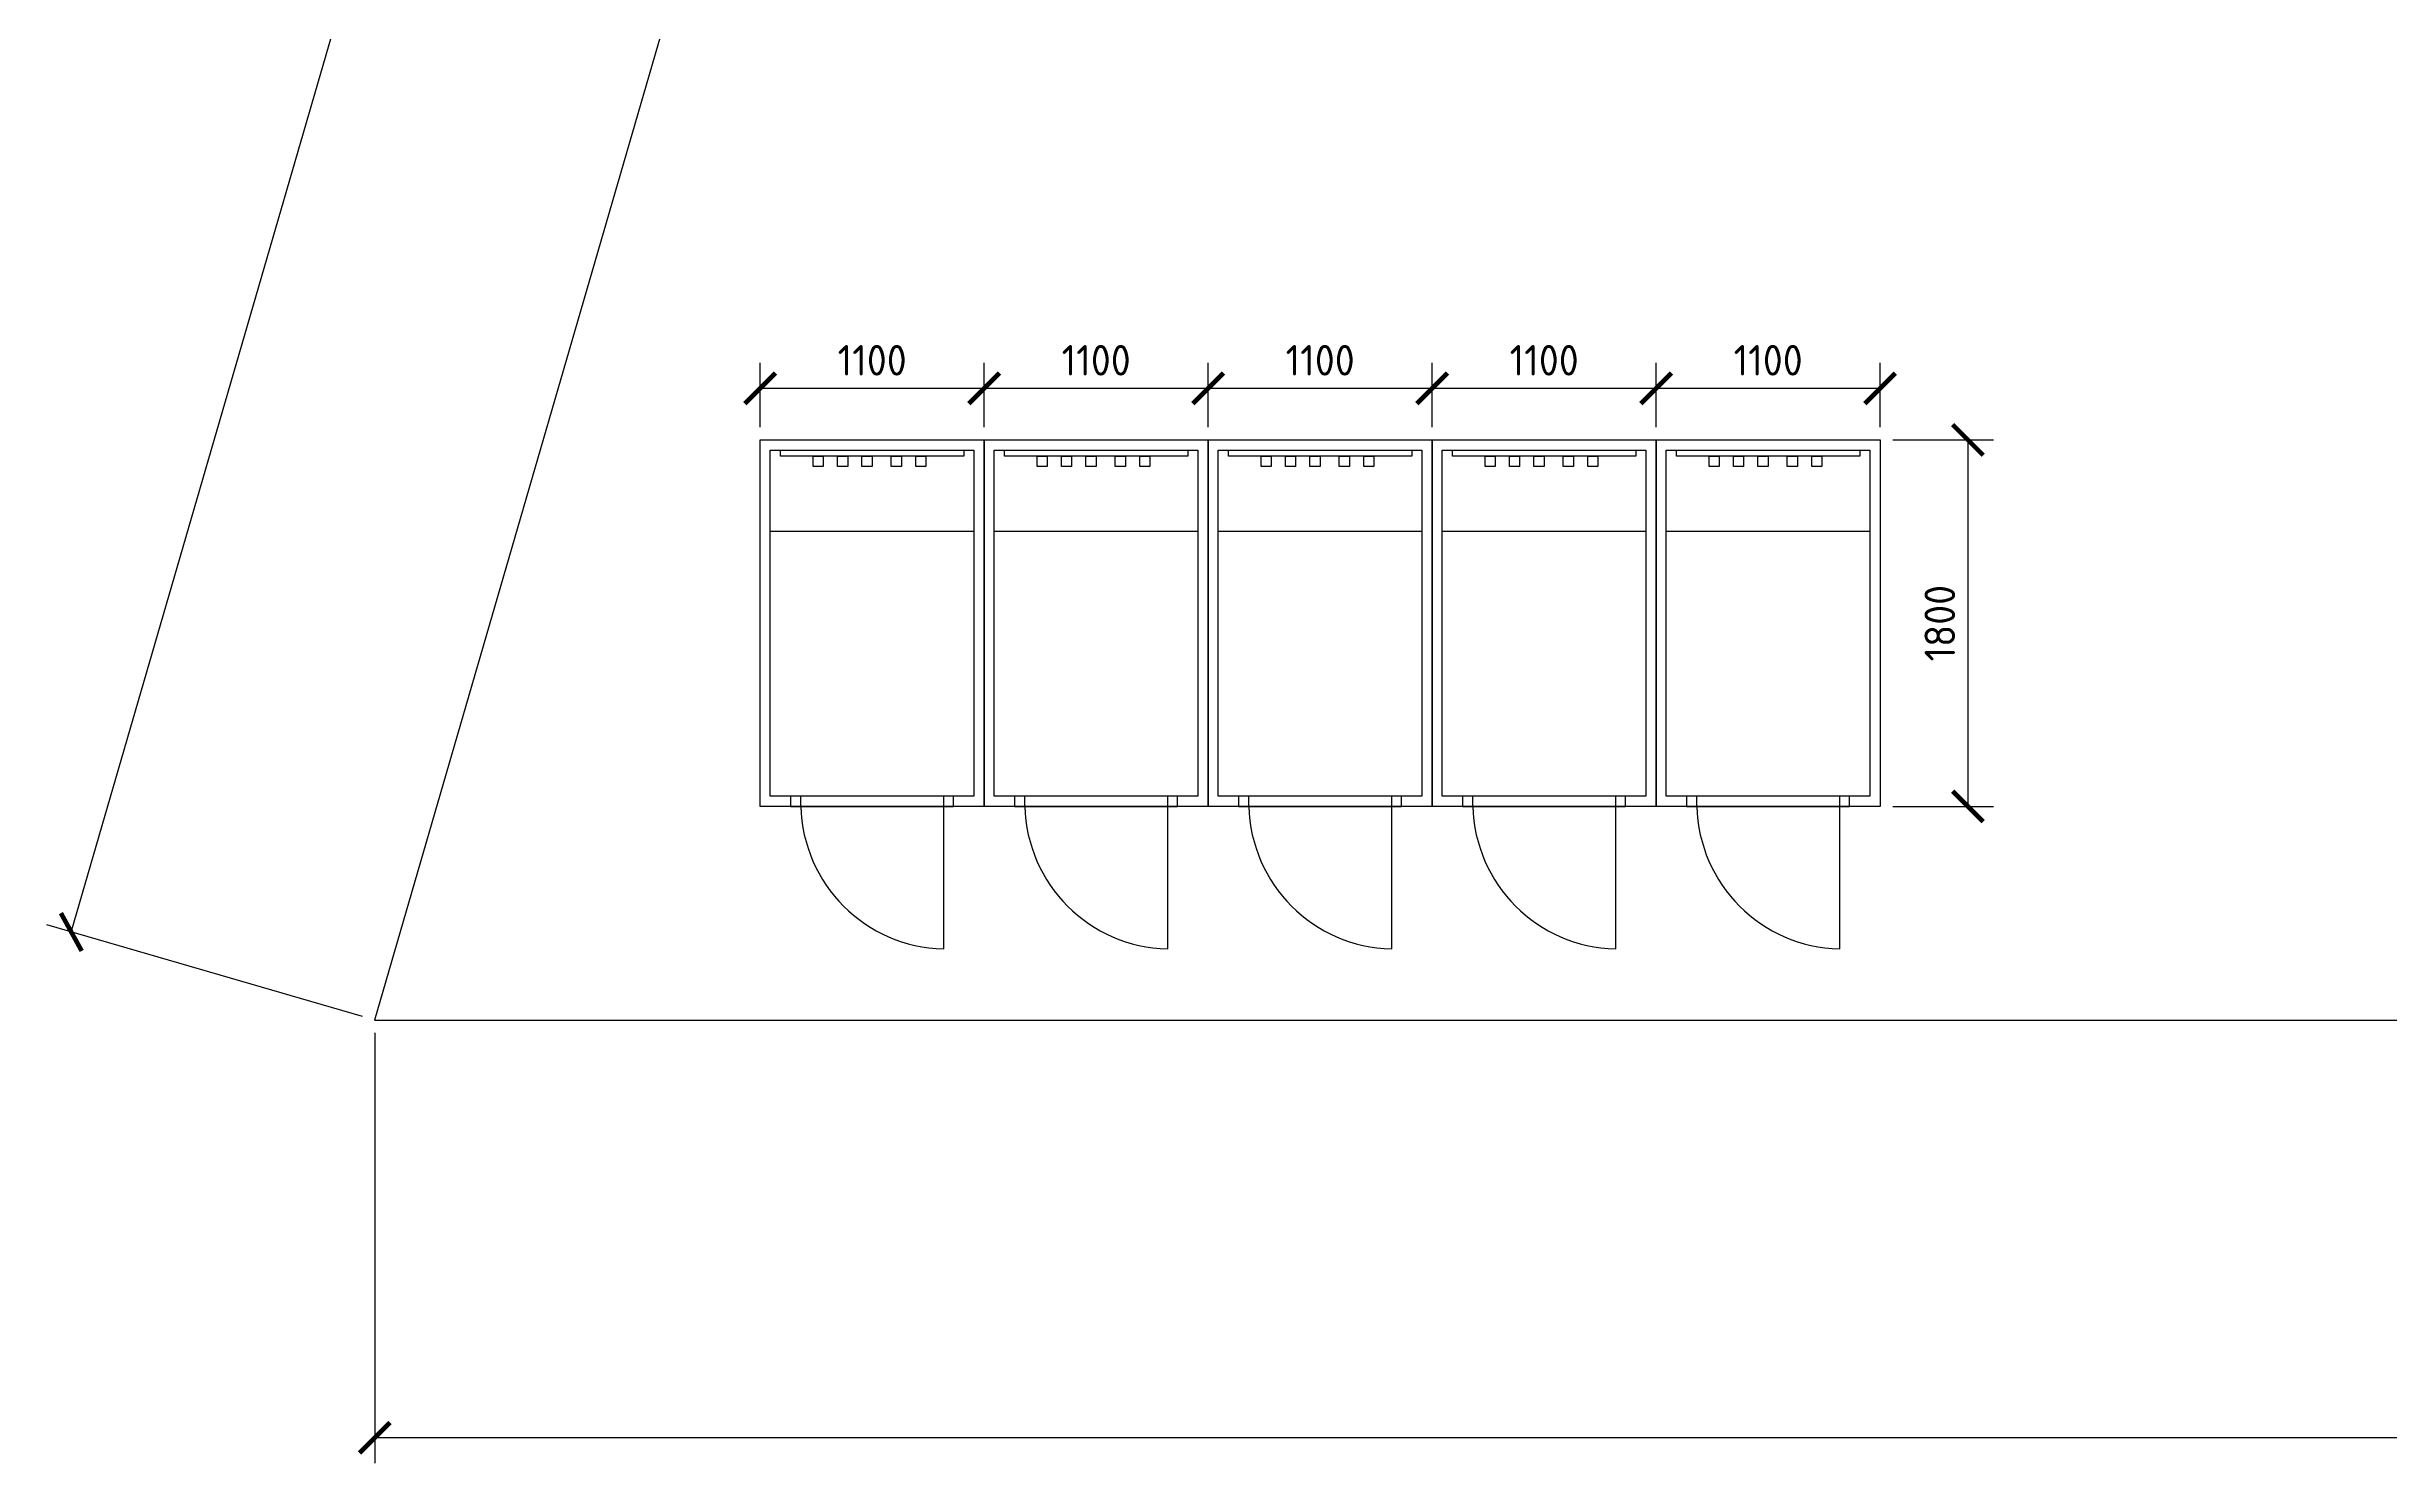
# Model space of a CAD drawing. Header units: millimetres. Extents: x -14813 to 141433, y -60308 to 84383.
# Drawn here: x 93868 to 105371, y -3644 to 3312 of the extents above; entities that cross this region are included whole.
import ezdxf

# ---------------------------------------------------------------- set-up
doc = ezdxf.new("R2010")
doc.units = ezdxf.units.MM
for name, color, linetype, lineweight in [('двери', 5, 'Continuous', 25), ('мебель', 44, 'Continuous', 25), ('размер', 1, 'Continuous', 25), ('стены', 7, 'Continuous', 25), ('территория', 74, 'Continuous', 25)]:
    doc.layers.add(name, color=color, linetype=linetype, lineweight=lineweight)
doc.styles.add('Аннотативный', font='')
doc.styles.get('Аннотативный').set_extended_font_data('GOST Common')
doc.dimstyles.new('Аннотативный', dxfattribs={"dimscale": 0, "dimtxt": 1.5, "dimasz": 1.5, "dimexe": 1.25, "dimexo": 0.625, "dimtad": 1, "dimdec": 0, "dimtxsty": 'Аннотативный', "dimblk": 'ARCHTICK', "dimcen": 2.5, "dimadec": 0, "dimazin": 0, "dimtfac": 1, "dimtdec": 0, "dimtmove": 0, "dimatfit": 3, "dimldrblk": 'CLOSEDBLANK', "dimfxl": 1, "dimarcsym": 0})

# ---------------------------------------------------------------- blocks, each defined once
blk = doc.blocks.new('_ArchTick')
at = {"color": 0, "linetype": 'ByBlock', "const_width": 0.15}
blk.add_lwpolyline([(-0.5, -0.5), (0.5, 0.5)], dxfattribs=at)
blk = doc.blocks.new('*D200')
at = {"layer": 'Defpoints', "color": 0, "transparency": 16777216}
for p in [(102871, 1382), (102871, -418), (103302, -418)]:
    blk.add_point(p, dxfattribs=at)
at = {"layer": 'размер', "color": 0, "lineweight": -2, "transparency": 16777216}
for p, q in [((102933, 1382), (103427, 1382)), ((103302, 1382), (103302, -418)), ((102933, -418), (103427, -418))]:
    blk.add_line(p, q, dxfattribs=at)
at = {"layer": 'размер', "color": 0, "lineweight": -2, "transparency": 16777216, "xscale": 150, "yscale": 150, "zscale": 150}
for p, rotation in [((103302, 1382), 90), ((103302, -418), 270)]:
    blk.add_blockref('_ArchTick', p, dxfattribs=dict(at, rotation=rotation))
at = {"layer": 'размер', "color": 0, "transparency": 16777216, "insert": (103164, 482), "char_height": 150, "attachment_point": 5, "rotation": 90, "style": 'Аннотативный'}
blk.add_mtext('1800', dxfattribs=at)
blk = doc.blocks.new('_ClosedBlank')
at = {"color": 0, "linetype": 'ByBlock', "lineweight": -2}
for p, q in [((-1, 0.2), (0, 0)), ((-1, 0.2), (-1, -0.2)), ((0, 0), (-1, -0.2))]:
    blk.add_line(p, q, dxfattribs=at)
blk = doc.blocks.new('*D201')
at = {"layer": 'Defpoints', "color": 0, "transparency": 16777216}
for p in [(101771, 1635), (101771, 1382), (102871, 1382)]:
    blk.add_point(p, dxfattribs=at)
at = {"layer": 'размер', "color": 0, "lineweight": -2, "transparency": 16777216}
for p, q in [((101771, 1445), (101771, 1760)), ((102871, 1445), (102871, 1760)), ((102871, 1635), (101771, 1635))]:
    blk.add_line(p, q, dxfattribs=at)
at = {"layer": 'размер', "color": 0, "lineweight": -2, "transparency": 16777216, "xscale": 150, "yscale": 150, "zscale": 150, "rotation": 180}
blk.add_blockref('_ArchTick', (101771, 1635), dxfattribs=at)
at = {"layer": 'размер', "color": 0, "lineweight": -2, "transparency": 16777216, "xscale": 150, "yscale": 150, "zscale": 150}
blk.add_blockref('_ArchTick', (102871, 1635), dxfattribs=at)
at = {"layer": 'размер', "color": 0, "transparency": 16777216, "insert": (102321, 1773), "char_height": 150, "attachment_point": 5, "style": 'Аннотативный'}
blk.add_mtext('1100', dxfattribs=at)
blk = doc.blocks.new('*D202')
at = {"layer": 'Defpoints', "color": 0, "transparency": 16777216}
for p in [(100671, 1635), (100671, 1382), (101771, 1382)]:
    blk.add_point(p, dxfattribs=at)
at = {"layer": 'размер', "color": 0, "lineweight": -2, "transparency": 16777216}
for p, q in [((100671, 1445), (100671, 1760)), ((101771, 1445), (101771, 1760)), ((101771, 1635), (100671, 1635))]:
    blk.add_line(p, q, dxfattribs=at)
at = {"layer": 'размер', "color": 0, "lineweight": -2, "transparency": 16777216, "xscale": 150, "yscale": 150, "zscale": 150, "rotation": 180}
blk.add_blockref('_ArchTick', (100671, 1635), dxfattribs=at)
at = {"layer": 'размер', "color": 0, "lineweight": -2, "transparency": 16777216, "xscale": 150, "yscale": 150, "zscale": 150}
blk.add_blockref('_ArchTick', (101771, 1635), dxfattribs=at)
at = {"layer": 'размер', "color": 0, "transparency": 16777216, "insert": (101221, 1773), "char_height": 150, "attachment_point": 5, "style": 'Аннотативный'}
blk.add_mtext('1100', dxfattribs=at)
blk = doc.blocks.new('*D203')
at = {"layer": 'Defpoints', "color": 0, "transparency": 16777216}
for p in [(99571, 1635), (99571, 1382), (100671, 1382)]:
    blk.add_point(p, dxfattribs=at)
at = {"layer": 'размер', "color": 0, "lineweight": -2, "transparency": 16777216}
for p, q in [((99571, 1445), (99571, 1760)), ((100671, 1445), (100671, 1760)), ((100671, 1635), (99571, 1635))]:
    blk.add_line(p, q, dxfattribs=at)
at = {"layer": 'размер', "color": 0, "lineweight": -2, "transparency": 16777216, "xscale": 150, "yscale": 150, "zscale": 150, "rotation": 180}
blk.add_blockref('_ArchTick', (99571, 1635), dxfattribs=at)
at = {"layer": 'размер', "color": 0, "lineweight": -2, "transparency": 16777216, "xscale": 150, "yscale": 150, "zscale": 150}
blk.add_blockref('_ArchTick', (100671, 1635), dxfattribs=at)
at = {"layer": 'размер', "color": 0, "transparency": 16777216, "insert": (100121, 1773), "char_height": 150, "attachment_point": 5, "style": 'Аннотативный'}
blk.add_mtext('1100', dxfattribs=at)
blk = doc.blocks.new('*D204')
at = {"layer": 'Defpoints', "color": 0, "transparency": 16777216}
for p in [(98471, 1635), (98471, 1382), (99571, 1382)]:
    blk.add_point(p, dxfattribs=at)
at = {"layer": 'размер', "color": 0, "lineweight": -2, "transparency": 16777216}
for p, q in [((98471, 1445), (98471, 1760)), ((99571, 1445), (99571, 1760)), ((99571, 1635), (98471, 1635))]:
    blk.add_line(p, q, dxfattribs=at)
at = {"layer": 'размер', "color": 0, "lineweight": -2, "transparency": 16777216, "xscale": 150, "yscale": 150, "zscale": 150, "rotation": 180}
blk.add_blockref('_ArchTick', (98471, 1635), dxfattribs=at)
at = {"layer": 'размер', "color": 0, "lineweight": -2, "transparency": 16777216, "xscale": 150, "yscale": 150, "zscale": 150}
blk.add_blockref('_ArchTick', (99571, 1635), dxfattribs=at)
at = {"layer": 'размер', "color": 0, "transparency": 16777216, "insert": (99021, 1773), "char_height": 150, "attachment_point": 5, "style": 'Аннотативный'}
blk.add_mtext('1100', dxfattribs=at)
blk = doc.blocks.new('*D205')
at = {"layer": 'Defpoints', "color": 0, "transparency": 16777216}
for p in [(97371, 1635), (97371, 1382), (98471, 1382)]:
    blk.add_point(p, dxfattribs=at)
at = {"layer": 'размер', "color": 0, "lineweight": -2, "transparency": 16777216}
for p, q in [((97371, 1445), (97371, 1760)), ((98471, 1445), (98471, 1760)), ((98471, 1635), (97371, 1635))]:
    blk.add_line(p, q, dxfattribs=at)
at = {"layer": 'размер', "color": 0, "lineweight": -2, "transparency": 16777216, "xscale": 150, "yscale": 150, "zscale": 150, "rotation": 180}
blk.add_blockref('_ArchTick', (97371, 1635), dxfattribs=at)
at = {"layer": 'размер', "color": 0, "lineweight": -2, "transparency": 16777216, "xscale": 150, "yscale": 150, "zscale": 150}
blk.add_blockref('_ArchTick', (98471, 1635), dxfattribs=at)
at = {"layer": 'размер', "color": 0, "transparency": 16777216, "insert": (97921, 1773), "char_height": 150, "attachment_point": 5, "style": 'Аннотативный'}
blk.add_mtext('1100', dxfattribs=at)
blk = doc.blocks.new('*D206')
at = {"layer": 'Defpoints', "color": 0, "transparency": 16777216}
for p in [(95478, -1468), (125478, -1468), (95478, -3519)]:
    blk.add_point(p, dxfattribs=at)
at = {"layer": 'размер', "color": 0, "lineweight": -2, "transparency": 16777216}
for p, q in [((95478, -1530), (95478, -3644)), ((125478, -1530), (125478, -3644)), ((125478, -3519), (95478, -3519))]:
    blk.add_line(p, q, dxfattribs=at)
at = {"layer": 'размер', "color": 0, "lineweight": -2, "transparency": 16777216, "xscale": 150, "yscale": 150, "zscale": 150, "rotation": 180}
blk.add_blockref('_ArchTick', (95478, -3519), dxfattribs=at)
at = {"layer": 'размер', "color": 0, "lineweight": -2, "transparency": 16777216, "xscale": 150, "yscale": 150, "zscale": 150}
blk.add_blockref('_ArchTick', (125478, -3519), dxfattribs=at)
at = {"layer": 'размер', "color": 0, "transparency": 16777216, "insert": (110478, -3381), "char_height": 150, "attachment_point": 5, "style": 'Аннотативный'}
blk.add_mtext('30000', dxfattribs=at)
blk = doc.blocks.new('*D207')
at = {"layer": 'Defpoints', "color": 0, "transparency": 16777216}
for p in [(102702, 28965), (104192, 28532), (95478, -1468)]:
    blk.add_point(p, dxfattribs=at)
at = {"layer": 'размер', "color": 0, "lineweight": -2, "transparency": 16777216}
for p, q in [((104132, 28550), (102582, 29000)), ((93988, -1035), (102702, 28965)), ((95418, -1450), (93868, -1000))]:
    blk.add_line(p, q, dxfattribs=at)
at = {"layer": 'размер', "color": 0, "lineweight": -2, "transparency": 16777216, "xscale": 150, "yscale": 150, "zscale": 150}
for p, rotation in [((102702, 28965), 73.80284240959439), ((93988, -1035), 253.8028424095943)]:
    blk.add_blockref('_ArchTick', p, dxfattribs=dict(at, rotation=rotation))
at = {"layer": 'размер', "color": 0, "transparency": 16777216, "insert": (98213, 14003), "char_height": 150, "attachment_point": 5, "rotation": 73.8028, "style": 'Аннотативный'}
blk.add_mtext('31240', dxfattribs=at)

msp = doc.modelspace()

# ---------------------------------------------------------------- linework, layer by layer
at = {"layer": 'двери'}
for p, q in [((98270.6, -417.9), (98270.6, -1117.9)), ((99370.6, -417.9), (99370.6, -1117.9)), ((100470.6, -417.9), (100470.6, -1117.9)), ((101570.6, -417.9), (101570.6, -1117.9)), ((102670.6, -417.9), (102670.6, -1117.9))]:
    msp.add_line(p, q, dxfattribs=at)
for points in [[(97520.6, -367.9), (97520.6, -417.9), (98320.6, -417.9), (98320.6, -367.9), (97520.6, -367.9)], [(97520.6, -367.9), (97520.6, -417.9), (97570.6, -417.9), (97570.6, -367.9), (97520.6, -367.9)], [(98270.6, -367.9), (98270.6, -417.9), (98320.6, -417.9), (98320.6, -367.9), (98270.6, -367.9)], [(98620.6, -367.9), (98620.6, -417.9), (99420.6, -417.9), (99420.6, -367.9), (98620.6, -367.9)], [(98620.6, -367.9), (98620.6, -417.9), (98670.6, -417.9), (98670.6, -367.9), (98620.6, -367.9)], [(99370.6, -367.9), (99370.6, -417.9), (99420.6, -417.9), (99420.6, -367.9), (99370.6, -367.9)], [(99720.6, -367.9), (99720.6, -417.9), (100520.6, -417.9), (100520.6, -367.9), (99720.6, -367.9)], [(99720.6, -367.9), (99720.6, -417.9), (99770.6, -417.9), (99770.6, -367.9), (99720.6, -367.9)], [(100470.6, -367.9), (100470.6, -417.9), (100520.6, -417.9), (100520.6, -367.9), (100470.6, -367.9)], [(100820.6, -367.9), (100820.6, -417.9), (101620.6, -417.9), (101620.6, -367.9), (100820.6, -367.9)], [(100820.6, -367.9), (100820.6, -417.9), (100870.6, -417.9), (100870.6, -367.9), (100820.6, -367.9)], [(101570.6, -367.9), (101570.6, -417.9), (101620.6, -417.9), (101620.6, -367.9), (101570.6, -367.9)], [(101920.6, -367.9), (101920.6, -417.9), (102720.6, -417.9), (102720.6, -367.9), (101920.6, -367.9)], [(101920.6, -367.9), (101920.6, -417.9), (101970.6, -417.9), (101970.6, -367.9), (101920.6, -367.9)], [(102670.6, -367.9), (102670.6, -417.9), (102720.6, -417.9), (102720.6, -367.9), (102670.6, -367.9)]]:
    msp.add_lwpolyline(points, dxfattribs=at)
for centre in [(98288.3, -400.2), (99388.3, -400.2), (100488.3, -400.2), (101588.3, -400.2), (102688.3, -400.2)]:
    msp.add_arc(centre, 717.9, 181.41101, 268.58899, dxfattribs=at)
at = {"layer": 'мебель'}
for points in [[(98420.6, 1332.1), (98420.6, 932.1), (97420.6, 932.1), (97420.6, 1332.1), (98420.6, 1332.1)], [(98370.6, 1332.1), (98370.6, 1302.1), (97470.6, 1302.1), (97470.6, 1332.1), (98370.6, 1332.1)], [(97680.6, 1302.1), (97680.6, 1252.1), (97630.6, 1252.1), (97630.6, 1302.1), (97680.6, 1302.1)], [(97800.6, 1302.1), (97800.6, 1252.1), (97750.6, 1252.1), (97750.6, 1302.1), (97800.6, 1302.1)], [(97920.6, 1302.1), (97920.6, 1252.1), (97870.6, 1252.1), (97870.6, 1302.1), (97920.6, 1302.1)], [(97920.6, 1302.1), (97920.6, 1252.1), (97870.6, 1252.1), (97870.6, 1302.1), (97920.6, 1302.1)], [(97920.6, 1302.1), (97920.6, 1252.1), (97870.6, 1252.1), (97870.6, 1302.1), (97920.6, 1302.1)], [(98064.7, 1302.1), (98064.7, 1252.1), (98014.7, 1252.1), (98014.7, 1302.1), (98064.7, 1302.1)], [(98184.7, 1302.1), (98184.7, 1252.1), (98134.7, 1252.1), (98134.7, 1302.1), (98184.7, 1302.1)], [(99520.6, 1332.1), (99520.6, 932.1), (98520.6, 932.1), (98520.6, 1332.1), (99520.6, 1332.1)], [(99470.6, 1332.1), (99470.6, 1302.1), (98570.6, 1302.1), (98570.6, 1332.1), (99470.6, 1332.1)], [(98780.6, 1302.1), (98780.6, 1252.1), (98730.6, 1252.1), (98730.6, 1302.1), (98780.6, 1302.1)], [(98900.6, 1302.1), (98900.6, 1252.1), (98850.6, 1252.1), (98850.6, 1302.1), (98900.6, 1302.1)], [(99020.6, 1302.1), (99020.6, 1252.1), (98970.6, 1252.1), (98970.6, 1302.1), (99020.6, 1302.1)], [(99020.6, 1302.1), (99020.6, 1252.1), (98970.6, 1252.1), (98970.6, 1302.1), (99020.6, 1302.1)], [(99020.6, 1302.1), (99020.6, 1252.1), (98970.6, 1252.1), (98970.6, 1302.1), (99020.6, 1302.1)], [(99164.7, 1302.1), (99164.7, 1252.1), (99114.7, 1252.1), (99114.7, 1302.1), (99164.7, 1302.1)], [(99284.7, 1302.1), (99284.7, 1252.1), (99234.7, 1252.1), (99234.7, 1302.1), (99284.7, 1302.1)], [(100620.6, 1332.1), (100620.6, 932.1), (99620.6, 932.1), (99620.6, 1332.1), (100620.6, 1332.1)], [(100570.6, 1332.1), (100570.6, 1302.1), (99670.6, 1302.1), (99670.6, 1332.1), (100570.6, 1332.1)], [(99880.6, 1302.1), (99880.6, 1252.1), (99830.6, 1252.1), (99830.6, 1302.1), (99880.6, 1302.1)], [(100000.6, 1302.1), (100000.6, 1252.1), (99950.6, 1252.1), (99950.6, 1302.1), (100000.6, 1302.1)], [(100120.6, 1302.1), (100120.6, 1252.1), (100070.6, 1252.1), (100070.6, 1302.1), (100120.6, 1302.1)], [(100120.6, 1302.1), (100120.6, 1252.1), (100070.6, 1252.1), (100070.6, 1302.1), (100120.6, 1302.1)], [(100120.6, 1302.1), (100120.6, 1252.1), (100070.6, 1252.1), (100070.6, 1302.1), (100120.6, 1302.1)], [(100264.7, 1302.1), (100264.7, 1252.1), (100214.7, 1252.1), (100214.7, 1302.1), (100264.7, 1302.1)], [(100384.7, 1302.1), (100384.7, 1252.1), (100334.7, 1252.1), (100334.7, 1302.1), (100384.7, 1302.1)], [(101720.6, 1332.1), (101720.6, 932.1), (100720.6, 932.1), (100720.6, 1332.1), (101720.6, 1332.1)], [(101670.6, 1332.1), (101670.6, 1302.1), (100770.6, 1302.1), (100770.6, 1332.1), (101670.6, 1332.1)], [(100980.6, 1302.1), (100980.6, 1252.1), (100930.6, 1252.1), (100930.6, 1302.1), (100980.6, 1302.1)], [(101100.6, 1302.1), (101100.6, 1252.1), (101050.6, 1252.1), (101050.6, 1302.1), (101100.6, 1302.1)], [(101220.6, 1302.1), (101220.6, 1252.1), (101170.6, 1252.1), (101170.6, 1302.1), (101220.6, 1302.1)], [(101220.6, 1302.1), (101220.6, 1252.1), (101170.6, 1252.1), (101170.6, 1302.1), (101220.6, 1302.1)], [(101220.6, 1302.1), (101220.6, 1252.1), (101170.6, 1252.1), (101170.6, 1302.1), (101220.6, 1302.1)], [(101364.7, 1302.1), (101364.7, 1252.1), (101314.7, 1252.1), (101314.7, 1302.1), (101364.7, 1302.1)], [(101484.7, 1302.1), (101484.7, 1252.1), (101434.7, 1252.1), (101434.7, 1302.1), (101484.7, 1302.1)], [(102820.6, 1332.1), (102820.6, 932.1), (101820.6, 932.1), (101820.6, 1332.1), (102820.6, 1332.1)], [(102770.6, 1332.1), (102770.6, 1302.1), (101870.6, 1302.1), (101870.6, 1332.1), (102770.6, 1332.1)], [(102080.6, 1302.1), (102080.6, 1252.1), (102030.6, 1252.1), (102030.6, 1302.1), (102080.6, 1302.1)], [(102200.6, 1302.1), (102200.6, 1252.1), (102150.6, 1252.1), (102150.6, 1302.1), (102200.6, 1302.1)], [(102320.6, 1302.1), (102320.6, 1252.1), (102270.6, 1252.1), (102270.6, 1302.1), (102320.6, 1302.1)], [(102320.6, 1302.1), (102320.6, 1252.1), (102270.6, 1252.1), (102270.6, 1302.1), (102320.6, 1302.1)], [(102320.6, 1302.1), (102320.6, 1252.1), (102270.6, 1252.1), (102270.6, 1302.1), (102320.6, 1302.1)], [(102464.7, 1302.1), (102464.7, 1252.1), (102414.7, 1252.1), (102414.7, 1302.1), (102464.7, 1302.1)], [(102584.7, 1302.1), (102584.7, 1252.1), (102534.7, 1252.1), (102534.7, 1302.1), (102584.7, 1302.1)]]:
    msp.add_lwpolyline(points, dxfattribs=at)
at = {"layer": 'стены'}
for points in [[(97370.6, -417.9), (97370.6, 1382.1), (98470.6, 1382.1), (98470.6, -417.9), (97370.6, -417.9)], [(98470.6, -417.9), (98470.6, 1382.1), (99570.6, 1382.1), (99570.6, -417.9), (98470.6, -417.9)], [(99570.6, -417.9), (99570.6, 1382.1), (100670.6, 1382.1), (100670.6, -417.9), (99570.6, -417.9)], [(100670.6, -417.9), (100670.6, 1382.1), (101770.6, 1382.1), (101770.6, -417.9), (100670.6, -417.9)], [(101770.6, -417.9), (101770.6, 1382.1), (102870.6, 1382.1), (102870.6, -417.9), (101770.6, -417.9)]]:
    msp.add_lwpolyline(points, dxfattribs=at)
for points in [[(97420.6, -367.9), (97420.6, 1332.1), (98420.6, 1332.1), (98420.6, -367.9)], [(98520.6, -367.9), (98520.6, 1332.1), (99520.6, 1332.1), (99520.6, -367.9)], [(99620.6, -367.9), (99620.6, 1332.1), (100620.6, 1332.1), (100620.6, -367.9)], [(100720.6, -367.9), (100720.6, 1332.1), (101720.6, 1332.1), (101720.6, -367.9)], [(101820.6, -367.9), (101820.6, 1332.1), (102820.6, 1332.1), (102820.6, -367.9)]]:
    msp.add_lwpolyline(points, close=True, dxfattribs=at)
at = {"layer": 'территория'}
msp.add_lwpolyline([(95477.7, -1467.6), (125477.7, -1467.6), (139338.5, 8682.9), (136889.7, 28532.4), (104191.9, 28532.4), (95477.7, -1467.6)], dxfattribs=at)

# ---------------------------------------------------------------- dimensions: what is measured, and where the dimension line sits
at = {"layer": 'размер'}
for p1, p2, distance, picture, middle in [((95477.7, -1467.6), (104191.9, 28532.4), 1551.3, '*D207', (98213, 14003.5)), ((102870.6, 1382.1), (101770.6, 1382.1), -253.2, '*D201', (102320.6, 1772.8))]:
    dim = msp.add_aligned_dim(p1=p1, p2=p2, distance=distance, dimstyle='Аннотативный', dxfattribs=at)
    dim.commit()
    dim.dimension.update_dxf_attribs({"geometry": picture, "text_midpoint": middle})
for base, p1, p2, picture, middle in [((97370.6, 1635.3), (98470.6, 1382.1), (97370.6, 1382.1), '*D205', (97920.6, 1772.8)), ((98470.6, 1635.3), (99570.6, 1382.1), (98470.6, 1382.1), '*D204', (99020.6, 1772.8)), ((99570.6, 1635.3), (100670.6, 1382.1), (99570.6, 1382.1), '*D203', (100120.6, 1772.8)), ((100670.6, 1635.3), (101770.6, 1382.1), (100670.6, 1382.1), '*D202', (101220.6, 1772.8)), ((95477.7, -3518.5), (125477.7, -1467.6), (95477.7, -1467.6), '*D206', (110477.7, -3381))]:
    dim = msp.add_linear_dim(base=base, p1=p1, p2=p2, dimstyle='Аннотативный', dxfattribs=at)
    dim.commit()
    dim.dimension.update_dxf_attribs({"geometry": picture, "text_midpoint": middle})
dim = msp.add_linear_dim(base=(103301.8, -417.9), p1=(102870.6, 1382.1), p2=(102870.6, -417.9), angle=90, dimstyle='Аннотативный', dxfattribs=at)
dim.commit()
dim.dimension.update_dxf_attribs({"geometry": '*D200', "text_midpoint": (103164.3, 482.1)})

doc.saveas('drawing.dxf')
